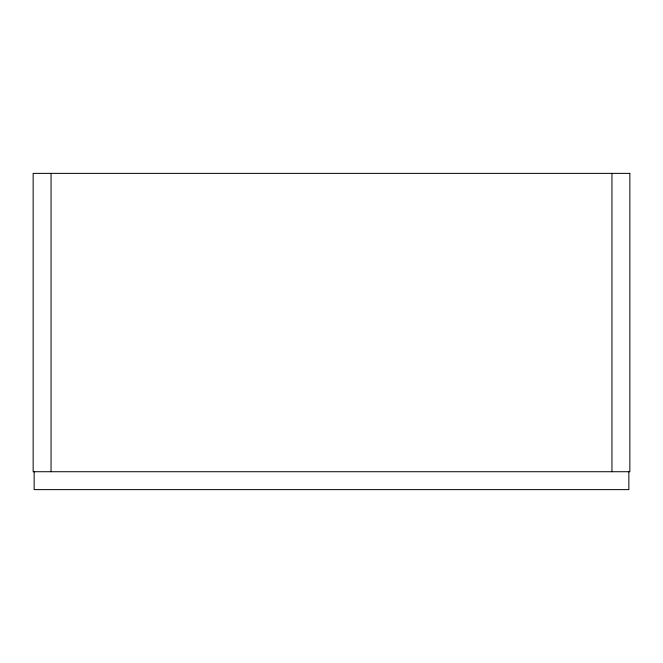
<?xml version="1.0" encoding="UTF-8"?>
<svg xmlns="http://www.w3.org/2000/svg" width="663" height="663" viewBox="0 0 663 663"><rect width="100%" height="100%" fill="white"/><g stroke="black" fill="none" stroke-linecap="round" stroke-linejoin="round"><path stroke-width="0.99" d="M628.856 471.725L628.856 489.625L34.145 489.625L34.145 471.725M611.949 173.374L611.949 471.725M51.051 173.374L51.051 471.725M629.85 173.374L33.15 173.374L33.15 471.725L629.85 471.725L629.85 173.374"/></g></svg>
